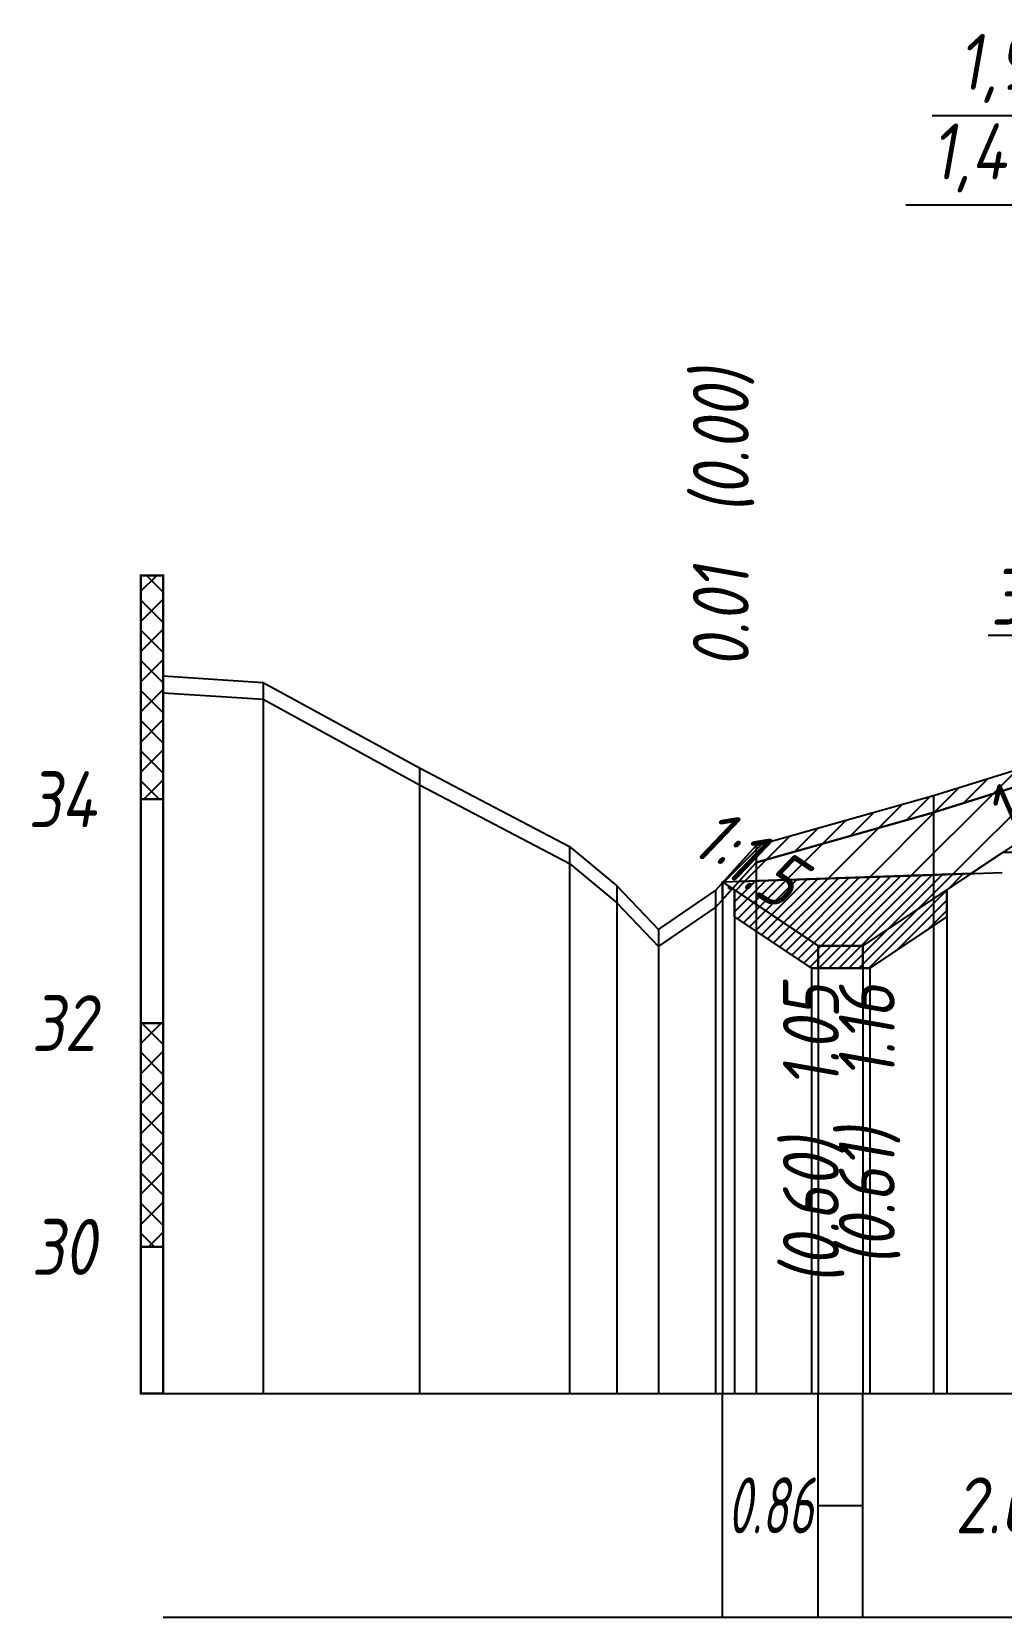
# Model space of a CAD drawing. Extents: x -717 to 1451, y -133302 to 233.
# Drawn here: x -366.4 to -323.1, y -110486.4 to -110415.5 of the extents above; entities that cross this region are included whole.
import ezdxf
from ezdxf.enums import TextEntityAlignment as Align

# ---------------------------------------------------------------- set-up
doc = ezdxf.new("R2010")
doc.units = 0
doc.linetypes.add('штриховая', pattern=[0.75, 0.5, -0.25])
for name, color, linetype in [('Интерполированный поперечник', 2, 'Continuous'), ('Код_514', 1, 'Continuous'), ('Контур_0', 7, 'Continuous'), ('Контур_508', 7, 'Continuous'), ('Контур_512', 7, 'Continuous'), ('Контур_513', 7, 'Continuous'), ('Контур_818', 7, 'Continuous'), ('Красный поперечник', 1, 'Continuous'), ('Линейка абсолютных высот', 7, 'Continuous'), ('Объём_2650', 7, 'Continuous'), ('Объём_2661', 7, 'Continuous'), ('Объём_2663', 7, 'Continuous'), ('Объём_2664', 7, 'Continuous'), ('Объём_2666', 7, 'Continuous'), ('Отметки покрытия', 7, 'Continuous'), ('Рабочие отметки', 7, 'Continuous'), ('Рабочие отметки доп.', 7, 'Continuous'), ('Таблица', 7, 'Continuous'), ('Уклоны проезжей части', 7, 'Continuous'), ('Черный поперечник', 3, 'Continuous')]:
    doc.layers.add(name, color=color, linetype=linetype)
for name, color, linetype, true_color in [('Контур_2570', 7, 'Continuous', 0x80ff00), ('Контур_2583', 3, 'Continuous', 0x00ff00), ('Контур_2584', 3, 'Continuous', 0x00ff00), ('Контур_2736', 4, 'Continuous', 0x00ffff), ('Контур_2737', 4, 'Continuous', 0x00ffff), ('Контур_2738', 4, 'Continuous', 0x00ffff), ('Контур_2739', 4, 'Continuous', 0x00ffff), ('Контур_2741', 4, 'Continuous', 0x00ffff), ('Контур_2742', 4, 'Continuous', 0x00ffff), ('Контур_2743', 4, 'Continuous', 0x00ffff), ('Контур_2744', 7, 'Continuous', 0xa4ffff), ('Контур_2745', 7, 'Continuous', 0xa4ffff), ('Контур_2747', 4, 'Continuous', 0x00ffff), ('Контур_2748', 4, 'Continuous', 0x00ffff), ('Контур_2749', 4, 'Continuous', 0x00ffff), ('Контур_2750', 4, 'Continuous', 0x00ffff), ('Контур_2751', 4, 'Continuous', 0x00ffff), ('Контур_2752', 4, 'Continuous', 0x00ffff), ('Контур_703', 4, 'Continuous', 0x00ffff), ('Контур_705', 4, 'Continuous', 0x00ffff), ('Контур_707', 4, 'Continuous', 0x00ffff), ('Контур_720', 131, 'Continuous', 0xaaffff), ('Объём_2570', 7, 'Continuous', 0x80ff00), ('Объём_2583', 3, 'Continuous', 0x00ff00), ('Объём_2584', 3, 'Continuous', 0x00ff00), ('Объём_2594', 3, 'Continuous', 0x00ff00), ('Объём_2598', 3, 'Continuous', 0x00ff00), ('Объём_2600', 7, 'Continuous', 0x808000), ('Объём_2620', 2, 'Continuous', 0xffff00), ('Объём_2746', 2, 'Continuous', 0xffff00)]:
    doc.layers.add(name, color=color, linetype=linetype, true_color=true_color)
doc.styles.get("Standard").update_dxf_attribs({"font": 'txt', "height": 2.5})
doc.styles.add('М', font='romand.shx', dxfattribs={"width": 0.8, "oblique": 10, "height": 2.5})
doc.dimstyles.new('ISO-25', dxfattribs={"dimtxt": 2.5, "dimasz": 2.5, "dimexe": 1.25, "dimexo": 0.625, "dimtad": 1, "dimtxsty": 'Standard', "dimcen": 2.5, "dimadec": 0, "dimazin": 0, "dimtfac": 1, "dimtmove": 0, "dimatfit": 3, "dimfxl": 1, "dimarcsym": 0})
pattern_1 = [(45.0000013, (-440.5588, 3.643), (-0.6735192404, 0.673519211), []), (135.0000003, (-440.5588, 3.643), (-0.673519222, -0.67351923), [])]

# ---------------------------------------------------------------- blocks, each defined once
blk = doc.blocks.new('_Oblique')
at = {"color": 0, "linetype": 'ByBlock', "lineweight": -2}
blk.add_line((-0.5, -0.5), (0.5, 0.5), dxfattribs=at)
blk = doc.blocks.new('*D2257')
at = {"color": 0, "lineweight": -2, "transparency": 16777216}
for p, q in [((-315.992, -110446.935), (-315.992, -110422.022)), ((-308.992, -110446.655), (-308.992, -110422.022)), ((-315.992, -110423.272), (-327.366, -110423.272)), ((-308.992, -110423.272), (-315.992, -110423.272))]:
    blk.add_line(p, q, dxfattribs=at)
at = {"layer": 'Defpoints', "color": 0, "transparency": 16777216}
for p in [(-308.992, -110423.272), (-308.992, -110447.28), (-315.992, -110447.56)]:
    blk.add_point(p, dxfattribs=at)
at = {"color": 0, "lineweight": -2, "transparency": 16777216, "rotation": 180}
blk.add_blockref('_Oblique', (-315.992, -110423.272), dxfattribs=at)
at = {"color": 0, "lineweight": -2, "transparency": 16777216}
blk.add_blockref('_Oblique', (-308.992, -110423.272), dxfattribs=at)
at = {"color": 0, "transparency": 16777216, "insert": (-323.825, -110421.159), "char_height": 2.5, "width": 8.75, "attachment_point": 5, "style": 'М'}
blk.add_mtext('1,40', dxfattribs=at)
blk = doc.blocks.new('*D2262')
at = {"color": 0, "lineweight": -2, "transparency": 16777216}
for p, q in [((-315.992, -110446.935), (-315.992, -110418.022)), ((-306.492, -110446.605), (-306.492, -110418.022)), ((-315.992, -110419.272), (-326.187, -110419.272)), ((-306.492, -110419.272), (-315.992, -110419.272))]:
    blk.add_line(p, q, dxfattribs=at)
at = {"layer": 'Defpoints', "color": 0, "transparency": 16777216}
for p in [(-306.492, -110419.272), (-306.492, -110447.23), (-315.992, -110447.56)]:
    blk.add_point(p, dxfattribs=at)
at = {"color": 0, "lineweight": -2, "transparency": 16777216, "rotation": 180}
blk.add_blockref('_Oblique', (-315.992, -110419.272), dxfattribs=at)
at = {"color": 0, "lineweight": -2, "transparency": 16777216}
blk.add_blockref('_Oblique', (-306.492, -110419.272), dxfattribs=at)
at = {"color": 0, "transparency": 16777216, "insert": (-322.647, -110417.159), "char_height": 2.5, "width": 8.75, "attachment_point": 5, "style": 'М'}
blk.add_mtext('1,90', dxfattribs=at)

msp = doc.modelspace()

# ---------------------------------------------------------------- hatches: boundary and pattern name
at = {"transparency": 33554681}
h = msp.add_hatch(dxfattribs=at)
h.set_pattern_fill('ANGLE', color=256)
h.set_pattern_definition([(0, (0, 0), (0, 6.985), [5.08, -1.905]), (90, (0, 0), (-6.985, 4e-16), [5.08, -1.905])])
h.paths.add_polyline_path([(-335.559, -110454.29), (-335.559, -110453.505), (-335.117, -110453.8)])
at = {"layer": 'Линейка абсолютных высот'}
h = msp.add_hatch(dxfattribs=at)
h.set_pattern_fill('ANSI37', scale=0.3, style=0)
h.set_pattern_definition(pattern_1)
h.paths.add_polyline_path([(-360.559, -110449.811), (-360.559, -110439.811), (-361.559, -110439.811), (-361.559, -110449.811)])
h = msp.add_hatch(dxfattribs=at)
h.set_pattern_fill('ANSI37', scale=0.3, style=0)
h.set_pattern_definition(pattern_1)
h.paths.add_polyline_path([(-360.559, -110469.811), (-360.559, -110459.811), (-361.559, -110459.811), (-361.559, -110469.811)])
at = {"layer": 'Объём_2570'}
h = msp.add_hatch(dxfattribs=at)
h.set_pattern_fill('ANSI31', color=256, scale=0.2)
h.set_pattern_definition([(45, (-440.5588, 3.643), (-0.449012806, 0.449012806), [])])
h.paths.add_polyline_path([(-335.559, -110453.54), (-334.061, -110451.878), (-326.127, -110449.645), (-320.856, -110448), (-320.856, -110448.75), (-326.127, -110450.395), (-334.061, -110452.628), (-335.559, -110454.29)])
at = {"layer": 'Объём_2600'}
h = msp.add_hatch(dxfattribs=at)
h.set_pattern_fill('ANSI31', color=6, scale=0.4)
h.set_pattern_definition([(45, (-440.5588, 3.643), (-0.898025612, 0.898025612), [])])
h.paths.add_polyline_path([(-308.834, -110451.767), (-323.035, -110452.193), (-324.444, -110453.132), (-334.83, -110453.481), (-334.061, -110452.628), (-326.127, -110450.395), (-320.856, -110448.75), (-320.856, -110448), (-311.456, -110447.684), (-309.334, -110447.769), (-308.834, -110448.519)])
h = msp.add_hatch(dxfattribs=at)
h.set_pattern_fill('HONEY', color=5, scale=0.3)
h.paths.add_polyline_path([(-335.559, -110454.29), (-335.559, -110453.505), (-335.117, -110453.8)])
h = msp.add_hatch(dxfattribs=at)
h.set_pattern_fill('HONEY', color=5, scale=0.3)
h.paths.add_polyline_path([(-335.559, -110454.29), (-335.559, -110453.505), (-335.117, -110453.8)])
at = {"layer": 'Объём_2620'}
h = msp.add_hatch(dxfattribs=at)
h.set_pattern_fill('ANSI31', color=2, scale=0.1)
h.set_pattern_definition([(45, (-440.55882, 3.643), (-0.224506403, 0.224506403), [])])
h.paths.add_polyline_path([(-329.404, -110453.299), (-324.444, -110453.132), (-325.531, -110453.857), (-325.531, -110455.059), (-328.978, -110457.357), (-331.584, -110457.357), (-335.031, -110455.059), (-335.031, -110453.857), (-335.117, -110453.8), (-334.83, -110453.481)])

# ---------------------------------------------------------------- linework, layer by layer
at = {"layer": 'Интерполированный поперечник', "linetype": 'штриховая', "ltscale": 10, "flags": 128}
msp.add_lwpolyline([(-335.559, -110453.505), (-188.81, -110448.584)], dxfattribs=at)
at = {"layer": 'Код_514'}
for p, q in [((-335.559, -110486.357), (-335.559, -110476.357)), ((-331.281, -110486.357), (-331.281, -110476.357)), ((-329.281, -110486.357), (-329.281, -110476.357)), ((-331.281, -110481.357), (-329.281, -110481.357))]:
    msp.add_line(p, q, dxfattribs=at)
at = {"layer": 'Контур_0', "flags": 128}
for points in [[(-315.992, -110447.498), (-324.444, -110453.132), (-324.444, -110453.132), (-324.444, -110453.132), (-324.444, -110453.132), (-324.444, -110453.132), (-324.444, -110453.132), (-324.444, -110453.132), (-324.444, -110453.132), (-324.444, -110453.132), (-324.444, -110453.132), (-324.444, -110453.132), (-324.444, -110453.132), (-324.444, -110453.132), (-324.444, -110453.132), (-329.281, -110456.357), (-331.281, -110456.357), (-335.559, -110453.505), (-335.559, -110453.505), (-335.559, -110453.505), (-335.559, -110453.505), (-335.559, -110453.505), (-335.559, -110453.505), (-335.559, -110453.505), (-335.559, -110453.505), (-335.559, -110453.505), (-335.559, -110453.505), (-335.559, -110453.505), (-335.559, -110453.505), (-335.559, -110453.505)], [(-315.992, -110447.498), (-324.444, -110453.132), (-324.444, -110453.132), (-324.444, -110453.132), (-324.444, -110453.132), (-324.444, -110453.132), (-324.444, -110453.132), (-324.444, -110453.132), (-324.444, -110453.132), (-324.444, -110453.132), (-324.444, -110453.132), (-324.444, -110453.132), (-324.444, -110453.132), (-324.444, -110453.132), (-324.444, -110453.132), (-329.281, -110456.357)]]:
    msp.add_lwpolyline(points, dxfattribs=at)
at = {"layer": 'Контур_2570', "flags": 128}
msp.add_lwpolyline([(-360.559, -110445.053), (-356.099, -110445.339), (-349.1, -110449.159), (-342.4, -110452.677), (-340.283, -110454.433), (-338.415, -110456.381), (-335.875, -110454.64), (-334.061, -110452.628), (-334.061, -110452.628), (-326.127, -110450.395), (-320.856, -110448.75), (-320.856, -110448), (-311.456, -110447.684), (-309.334, -110447.769), (-308.834, -110448.519), (-268.562, -110447.645), (-258.581, -110447.413), (-257.971, -110447.398), (-246.297, -110447.591), (-203.683, -110448.543)], dxfattribs=at)
at = {"layer": 'Контур_2583', "flags": 128}
for points in [[(-331.584, -110457.357), (-331.281, -110457.357), (-331.281, -110456.357), (-335.031, -110453.857), (-335.031, -110455.059), (-331.584, -110457.357)], [(-325.531, -110455.059), (-325.531, -110453.857), (-329.281, -110456.357), (-329.281, -110457.357), (-328.978, -110457.357), (-325.531, -110455.059)]]:
    msp.add_lwpolyline(points, dxfattribs=at)
at = {"layer": 'Контур_2584', "flags": 128}
msp.add_lwpolyline([(-329.281, -110457.357), (-329.281, -110456.357), (-331.281, -110456.357), (-331.281, -110457.357), (-329.281, -110457.357)], dxfattribs=at)
at = {"layer": 'Контур_2736', "flags": 128}
for points in [[(-315.992, -110447.498), (-324.444, -110453.132)], [(-324.444, -110453.132), (-329.281, -110456.357)]]:
    msp.add_lwpolyline(points, dxfattribs=at)
at = {"layer": 'Контур_2737', "flags": 128}
msp.add_lwpolyline([(-324.444, -110453.132), (-324.444, -110453.132)], dxfattribs=at)
at = {"layer": 'Контур_2738', "flags": 128}
msp.add_lwpolyline([(-324.444, -110453.132), (-324.444, -110453.132)], dxfattribs=at)
at = {"layer": 'Контур_2739', "flags": 128}
msp.add_lwpolyline([(-324.444, -110453.132), (-324.444, -110453.132)], dxfattribs=at)
at = {"layer": 'Контур_2741', "flags": 128}
msp.add_lwpolyline([(-335.559, -110453.505), (-335.559, -110453.505)], dxfattribs=at)
at = {"layer": 'Контур_2742', "flags": 128}
msp.add_lwpolyline([(-335.559, -110453.505), (-335.559, -110453.505)], dxfattribs=at)
at = {"layer": 'Контур_2743', "flags": 128}
msp.add_lwpolyline([(-335.559, -110453.505), (-335.559, -110453.505)], dxfattribs=at)
at = {"layer": 'Контур_2744', "flags": 128}
msp.add_lwpolyline([(-335.559, -110453.505), (-335.559, -110453.505)], dxfattribs=at)
msp.add_lwpolyline([(-335.559, -110453.505), (-335.559, -110453.505)], dxfattribs=at)
msp.add_lwpolyline([(-335.559, -110453.505), (-335.559, -110453.505)], dxfattribs=at)
msp.add_lwpolyline([(-335.559, -110453.505), (-335.559, -110453.505)], dxfattribs=at)
msp.add_lwpolyline([(-335.559, -110453.505), (-335.559, -110453.505)], dxfattribs=at)
msp.add_lwpolyline([(-335.559, -110453.505), (-335.559, -110453.505)], dxfattribs=at)
at = {"layer": 'Контур_2745', "flags": 128}
msp.add_lwpolyline([(-324.444, -110453.132), (-324.444, -110453.132)], dxfattribs=at)
msp.add_lwpolyline([(-324.444, -110453.132), (-324.444, -110453.132)], dxfattribs=at)
msp.add_lwpolyline([(-324.444, -110453.132), (-324.444, -110453.132)], dxfattribs=at)
msp.add_lwpolyline([(-324.444, -110453.132), (-324.444, -110453.132)], dxfattribs=at)
msp.add_lwpolyline([(-324.444, -110453.132), (-324.444, -110453.132)], dxfattribs=at)
msp.add_lwpolyline([(-324.444, -110453.132), (-324.444, -110453.132)], dxfattribs=at)
at = {"layer": 'Контур_2747', "flags": 128}
msp.add_lwpolyline([(-324.444, -110453.132), (-324.444, -110453.132)], dxfattribs=at)
at = {"layer": 'Контур_2748', "flags": 128}
msp.add_lwpolyline([(-324.444, -110453.132), (-324.444, -110453.132)], dxfattribs=at)
at = {"layer": 'Контур_2749', "flags": 128}
msp.add_lwpolyline([(-324.444, -110453.132), (-324.444, -110453.132)], dxfattribs=at)
at = {"layer": 'Контур_2750', "flags": 128}
msp.add_lwpolyline([(-335.559, -110453.505), (-335.559, -110453.505)], dxfattribs=at)
at = {"layer": 'Контур_2751', "flags": 128}
msp.add_lwpolyline([(-335.559, -110453.505), (-335.559, -110453.505)], dxfattribs=at)
at = {"layer": 'Контур_2752', "flags": 128}
msp.add_lwpolyline([(-335.559, -110453.505), (-335.559, -110453.505)], dxfattribs=at)
at = {"layer": 'Контур_508', "flags": 128}
msp.add_lwpolyline([(-335.559, -110453.505), (-335.031, -110453.857), (-335.031, -110455.059), (-331.584, -110457.357), (-331.281, -110457.357), (-329.281, -110457.357), (-328.978, -110457.357), (-325.531, -110455.059), (-325.531, -110453.857), (-323.035, -110452.193), (-308.834, -110451.767), (-308.834, -110449.364), (-258.581, -110448.359), (-208.17, -110449.368), (-208.17, -110451.772), (-183.792, -110452.503), (-183.792, -110452.12), (-183.563, -110452.12), (-180.116, -110449.822), (-180.116, -110448.62), (-178.6, -110447.61)], dxfattribs=at)
at = {"layer": 'Контур_512', "flags": 128}
msp.add_lwpolyline([(-335.559, -110453.505), (-335.031, -110453.857), (-335.031, -110455.059), (-331.584, -110457.357), (-331.281, -110457.357), (-329.281, -110457.357), (-328.978, -110457.357), (-325.531, -110455.059), (-325.531, -110453.857), (-323.035, -110452.193), (-308.834, -110451.767)], dxfattribs=at)
at = {"layer": 'Контур_513', "flags": 128}
msp.add_lwpolyline([(-335.559, -110453.505), (-335.031, -110453.857), (-335.031, -110455.059), (-331.584, -110457.357), (-331.281, -110457.357), (-329.281, -110457.357), (-328.978, -110457.357), (-325.531, -110455.059), (-325.531, -110453.857), (-323.035, -110452.193), (-308.834, -110451.767), (-308.834, -110449.364), (-258.581, -110448.359), (-208.17, -110449.368), (-208.17, -110451.772), (-183.792, -110452.503), (-183.792, -110452.12), (-183.563, -110452.12), (-180.116, -110449.822), (-180.116, -110448.62), (-178.6, -110447.61)], dxfattribs=at)
at = {"layer": 'Контур_703', "flags": 128}
msp.add_lwpolyline([(-315.992, -110447.498), (-324.444, -110453.132)], dxfattribs=at)
at = {"layer": 'Контур_705', "flags": 128}
msp.add_lwpolyline([(-324.444, -110453.132), (-324.444, -110453.132)], dxfattribs=at)
at = {"layer": 'Контур_707', "flags": 128}
msp.add_lwpolyline([(-331.281, -110456.357), (-335.559, -110453.505)], dxfattribs=at)
at = {"layer": 'Контур_720', "flags": 128}
msp.add_lwpolyline([(-329.281, -110456.357), (-331.281, -110456.357)], dxfattribs=at)
at = {"layer": 'Контур_818', "flags": 128}
msp.add_lwpolyline([(-335.559, -110454.29), (-334.061, -110452.628), (-334.061, -110452.628), (-326.127, -110450.395), (-320.856, -110448.75), (-320.856, -110448), (-311.456, -110447.684), (-309.334, -110447.769), (-308.834, -110448.519), (-268.562, -110447.645), (-258.581, -110447.413), (-257.971, -110447.398), (-246.297, -110447.591), (-203.683, -110448.543), (-203.183, -110447.793), (-194.348, -110447.816), (-191.407, -110447.899), (-191.407, -110448.649), (-189.353, -110448.96), (-187.625, -110449.332), (-187.625, -110449.332), (-181.887, -110448.653), (-180.236, -110448.405), (-178.6, -110448.36)], dxfattribs=at)
at = {"layer": 'Красный поперечник'}
for p, q in [((-329.281, -110456.357), (-315.992, -110447.498)), ((-335.559, -110453.505), (-335.559, -110476.357)), ((-335.559, -110453.505), (-331.281, -110456.357)), ((-335.031, -110453.857), (-335.031, -110476.357)), ((-325.531, -110453.857), (-325.531, -110476.357)), ((-335.031, -110455.059), (-335.031, -110476.357)), ((-325.531, -110455.059), (-325.531, -110476.357)), ((-331.281, -110456.357), (-329.281, -110456.357)), ((-331.584, -110457.357), (-331.584, -110476.357)), ((-331.281, -110457.357), (-331.281, -110476.357)), ((-329.281, -110457.357), (-329.281, -110476.357)), ((-328.978, -110457.357), (-328.978, -110476.357))]:
    msp.add_line(p, q, dxfattribs=at)
at = {"layer": 'Линейка абсолютных высот', "color": 7, "const_width": 0.1, "flags": 128}
for points in [[(-360.559, -110449.811), (-360.559, -110439.811), (-361.559, -110439.811), (-361.559, -110449.811), (-360.559, -110449.811)], [(-360.559, -110459.811), (-360.559, -110449.811), (-361.559, -110449.811), (-361.559, -110459.811), (-360.559, -110459.811)], [(-360.559, -110469.811), (-360.559, -110459.811), (-361.559, -110459.811), (-361.559, -110469.811), (-360.559, -110469.811)], [(-360.559, -110476.357), (-360.559, -110469.811), (-361.559, -110469.811), (-361.559, -110476.357), (-360.559, -110476.357)]]:
    msp.add_lwpolyline(points, dxfattribs=at)
at = {"layer": 'Объём_2570', "flags": 128}
msp.add_lwpolyline([(-335.559, -110453.54), (-334.061, -110451.878), (-326.127, -110449.645), (-320.856, -110448), (-320.856, -110448.75), (-326.127, -110450.395), (-334.061, -110452.628), (-335.559, -110454.29), (-335.559, -110453.54), (-335.559, -110453.54)], dxfattribs=at)
at = {"layer": 'Объём_2583', "flags": 128}
for points in [[(-331.584, -110457.357), (-331.281, -110457.357), (-331.281, -110456.357), (-335.031, -110453.857), (-335.031, -110455.059), (-331.584, -110457.357)], [(-325.531, -110455.059), (-325.531, -110453.857), (-329.281, -110456.357), (-329.281, -110457.357), (-328.978, -110457.357), (-325.531, -110455.059)]]:
    msp.add_lwpolyline(points, dxfattribs=at)
at = {"layer": 'Объём_2584', "flags": 128}
msp.add_lwpolyline([(-329.281, -110457.357), (-329.281, -110456.357), (-331.281, -110456.357), (-331.281, -110457.357), (-329.281, -110457.357)], dxfattribs=at)
at = {"layer": 'Объём_2594', "flags": 128}
for points in [[(-331.281, -110456.357), (-335.031, -110453.857)], [(-325.531, -110453.857), (-329.281, -110456.357)]]:
    msp.add_lwpolyline(points, dxfattribs=at)
at = {"layer": 'Объём_2598', "flags": 128}
msp.add_lwpolyline([(-329.281, -110456.357), (-331.281, -110456.357)], dxfattribs=at)
at = {"layer": 'Объём_2600', "color": 5, "flags": 128}
msp.add_lwpolyline([(-335.559, -110454.29), (-335.559, -110453.505), (-335.117, -110453.8), (-335.559, -110454.29), (-335.559, -110454.29)], dxfattribs=at)
at = {"layer": 'Объём_2620', "flags": 128}
msp.add_lwpolyline([(-329.404, -110453.299), (-324.444, -110453.132), (-325.531, -110453.857), (-325.531, -110455.059), (-328.978, -110457.357), (-331.584, -110457.357), (-335.031, -110455.059), (-335.031, -110453.857), (-335.117, -110453.8), (-334.83, -110453.481), (-329.404, -110453.299), (-329.404, -110453.299)], dxfattribs=at)
at = {"layer": 'Объём_2650', "color": 6, "flags": 128}
msp.add_lwpolyline([(-308.834, -110451.767), (-323.035, -110452.193), (-324.444, -110453.132), (-334.83, -110453.481), (-334.061, -110452.628), (-326.127, -110450.395), (-320.856, -110448.75), (-320.856, -110448), (-311.456, -110447.684), (-309.334, -110447.769), (-308.834, -110448.519), (-308.834, -110451.767), (-308.834, -110451.767)], dxfattribs=at)
at = {"layer": 'Объём_2661', "flags": 128}
msp.add_lwpolyline([(-315.992, -110447.498), (-324.444, -110453.132)], dxfattribs=at)
at = {"layer": 'Объём_2663', "flags": 128}
for points in [[(-324.444, -110453.132), (-329.281, -110456.357)], [(-331.281, -110456.357), (-335.559, -110453.505)]]:
    msp.add_lwpolyline(points, dxfattribs=at)
at = {"layer": 'Объём_2664', "flags": 128}
msp.add_lwpolyline([(-329.281, -110456.357), (-331.281, -110456.357)], dxfattribs=at)
at = {"layer": 'Объём_2666', "flags": 128}
msp.add_lwpolyline([(-315.992, -110447.498), (-324.444, -110453.132)], dxfattribs=at)
at = {"layer": 'Объём_2746', "flags": 128}
msp.add_lwpolyline([(-331.281, -110456.357), (-329.281, -110456.357), (-325.531, -110453.857), (-325.531, -110455.059), (-328.978, -110457.357), (-331.584, -110457.357), (-335.031, -110455.059), (-335.031, -110453.857), (-331.281, -110456.357), (-331.281, -110456.357)], dxfattribs=at)
at = {"layer": 'Отметки покрытия', "color": 1}
msp.add_line((-315.992, -110442.498), (-323.692, -110442.498), dxfattribs=at)
at = {"layer": 'Таблица'}
for p, q in [((-360.559, -110476.357), (-153.6, -110476.357)), ((-360.559, -110486.357), (-153.6, -110486.357))]:
    msp.add_line(p, q, dxfattribs=at)
at = {"layer": 'Черный поперечник', "color": 7}
for p, q in [((-360.559, -110444.303), (-360.559, -110476.357)), ((-356.099, -110444.589), (-356.099, -110476.357)), ((-349.1, -110448.409), (-349.1, -110476.357)), ((-326.127, -110449.645), (-326.127, -110476.357)), ((-342.4, -110451.927), (-342.4, -110476.357)), ((-334.061, -110451.878), (-334.061, -110476.357)), ((-340.283, -110453.683), (-340.283, -110476.357)), ((-335.875, -110453.89), (-335.875, -110476.357)), ((-338.415, -110455.631), (-338.415, -110476.357))]:
    msp.add_line(p, q, dxfattribs=at)
at = {"layer": 'Черный поперечник', "flags": 128}
msp.add_lwpolyline([(-360.559, -110444.303), (-356.099, -110444.589), (-349.1, -110448.409), (-342.4, -110451.927), (-340.283, -110453.683), (-338.415, -110455.631), (-335.875, -110453.89), (-334.061, -110451.878), (-326.127, -110449.645), (-320.856, -110448), (-311.456, -110447.684), (-309.334, -110447.769), (-308.834, -110448.519), (-268.562, -110447.645), (-258.581, -110447.413), (-257.971, -110447.398), (-246.297, -110447.591), (-203.683, -110448.543)], dxfattribs=at)

# ---------------------------------------------------------------- texts
at = {"layer": 'Код_514', "style": 'М', "oblique": 10}
for s, width, p in [('0.86', 0.6, (-333.42, -110481.357)), ('2.66', 0.8, (-322.636, -110481.357))]:
    msp.add_text(s, height=2.5, dxfattribs=dict(at, width=width)).set_placement(p, align=Align.MIDDLE_CENTER)
at = {"layer": 'Линейка абсолютных высот', "style": 'М', "oblique": 10, "width": 0.8}
for s, p in [('34', (-363.559, -110449.811)), ('32', (-363.559, -110459.811)), ('30', (-363.559, -110469.811))]:
    msp.add_text(s, height=2.5, dxfattribs=at).set_placement(p, align=Align.MIDDLE_RIGHT)
at = {"layer": 'Отметки покрытия', "color": 1, "style": 'М', "oblique": 10, "width": 0.8}
msp.add_text('34.46', height=2.5, dxfattribs=at).set_placement((-316.851, -110442.766), align=Align.BOTTOM_RIGHT)
at = {"layer": 'Рабочие отметки', "color": 1, "style": 'М', "oblique": 10, "width": 0.8}
msp.add_text('0.01', height=2.5, rotation=90, dxfattribs=at).set_placement((-335.637, -110443.936), align=Align.MIDDLE_LEFT)
for s, p in [('1.05', (-331.609, -110458.09)), ('1.16', (-329.109, -110458.09))]:
    msp.add_text(s, height=2.5, rotation=90, dxfattribs=at).set_placement(p, align=Align.MIDDLE_RIGHT)
at = {"layer": 'Рабочие отметки доп.', "color": 1, "style": 'М', "oblique": 10, "width": 0.8}
msp.add_text('(0.00)', height=2.5, rotation=90, dxfattribs=at).set_placement((-335.637, -110437.036), align=Align.MIDDLE_LEFT)
for s, p in [('(0.61)', (-329.109, -110464.49)), ('(0.60)', (-331.609, -110464.94))]:
    msp.add_text(s, height=2.5, rotation=90, dxfattribs=at).set_placement(p, align=Align.MIDDLE_RIGHT)
at = {"layer": 'Уклоны проезжей части', "color": 1, "style": 'М', "oblique": 10, "width": 0.8}
for rotation, p in [(33.69007, (-320.278, -110451.095)), (326.30994, (-335.455, -110454.099))]:
    msp.add_text('1:1.5', height=2.5, rotation=rotation, dxfattribs=at).set_placement(p, align=Align.BOTTOM_CENTER)

# ---------------------------------------------------------------- dimensions: what is measured, and where the dimension line sits
at = {"color": 5}
for base, p2, picture, middle in [((-306.492, -110419.272), (-306.492, -110447.23), '*D2262', (-322.647, -110419.272)), ((-308.992, -110423.272), (-308.992, -110447.28), '*D2257', (-323.825, -110423.272))]:
    dim = msp.add_linear_dim(base=base, p1=(-315.992, -110447.56), p2=p2, angle=180, dimstyle='ISO-25', override={"dimasz": 1, "dimlfac": 0.2, "dimzin": 0, "dimtxsty": 'М', "dimblk1": 'Oblique', "dimblk2": 'Oblique', "dimsah": 1}, dxfattribs=at)
    dim.commit()
    dim.dimension.update_dxf_attribs({"geometry": picture, "text_midpoint": middle, "dimtype": 160})

doc.saveas('drawing.dxf')
